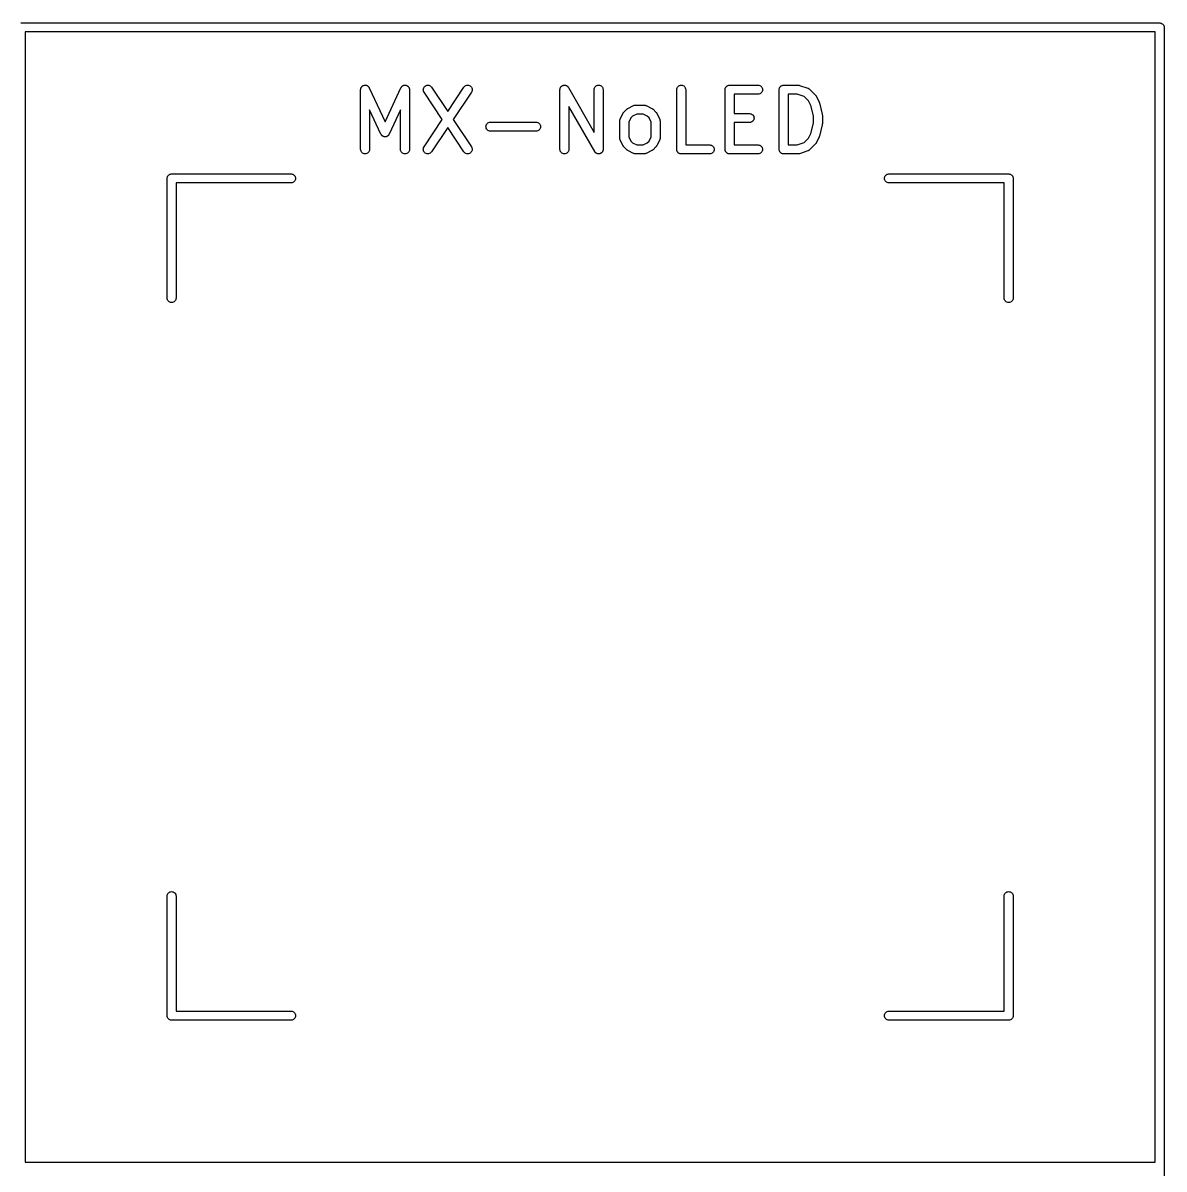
# Model space of a CAD drawing. Extents: x 92.8 to 169.1, y -159.6 to -64.2.
# Drawn here: x 150.06 to 169.14, y -83.38 to -64.22 of the extents above; entities that cross this region are included whole.
import ezdxf

# ---------------------------------------------------------------- set-up
doc = ezdxf.new("R2010")
doc.units = 0
doc.layers.add('BLACK', color=7, linetype='CONTINUOUS')

msp = doc.modelspace()

# ---------------------------------------------------------------- linework, layer by layer
at = {"layer": 'BLACK', "linetype": 'CONTINUOUS'}
for p, q in [((150.023, -64.2188), (169.065, -64.2188)), ((150.094, -64.3688), (150.094, -83.2688)), ((168.994, -64.3688), (150.094, -64.3688)), ((168.994, -83.2688), (168.994, -64.3688)), ((169.065, -64.2188), (169.069, -64.2184)), ((169.069, -64.2184), (169.073, -64.2188)), ((169.073, -64.2188), (169.084, -64.2199)), ((169.084, -64.2199), (169.098, -64.2242)), ((169.098, -64.2242), (169.111, -64.2311)), ((169.111, -64.2311), (169.122, -64.2405)), ((169.122, -64.2405), (169.132, -64.2519)), ((169.132, -64.2519), (169.139, -64.265)), ((169.139, -64.265), (169.143, -64.2791)), ((169.143, -64.2791), (169.144, -64.2938)), ((169.144, -64.2938), (169.144, -64.2975)), ((169.144, -64.2975), (169.144, -83.3401)), ((155.707, -65.3326), (155.708, -65.3271)), ((155.707, -65.3337), (155.707, -65.3326)), ((155.707, -66.3337), (155.707, -65.3337)), ((155.708, -65.3215), (155.709, -65.3198)), ((155.708, -65.3271), (155.708, -65.3215)), ((155.709, -65.3181), (155.71, -65.3127)), ((155.709, -65.3198), (155.709, -65.3181)), ((155.71, -65.3127), (155.712, -65.3073)), ((155.712, -65.3073), (155.713, -65.3058)), ((155.713, -65.3041), (155.716, -65.2992)), ((155.713, -65.3058), (155.713, -65.3041)), ((155.716, -65.2992), (155.718, -65.2942)), ((155.718, -65.2942), (155.719, -65.2928)), ((155.719, -65.2928), (155.72, -65.2913)), ((155.72, -65.2913), (155.724, -65.287)), ((155.724, -65.287), (155.727, -65.2825)), ((155.727, -65.2825), (155.729, -65.2814)), ((155.729, -65.2814), (155.73, -65.2801)), ((155.73, -65.2801), (155.734, -65.2766)), ((155.734, -65.2766), (155.738, -65.2729)), ((155.738, -65.2729), (155.74, -65.272)), ((155.74, -65.272), (155.741, -65.2709)), ((155.741, -65.2709), (155.746, -65.2683)), ((155.746, -65.2683), (155.751, -65.2655)), ((155.751, -65.2655), (155.752, -65.2649)), ((155.752, -65.2649), (155.754, -65.2641)), ((155.754, -65.2641), (155.759, -65.2626)), ((155.759, -65.2626), (155.765, -65.2607)), ((155.765, -65.2607), (155.766, -65.2605)), ((155.766, -65.2605), (155.768, -65.26)), ((155.768, -65.26), (155.774, -65.2595)), ((155.774, -65.2595), (155.779, -65.2587)), ((155.779, -65.2587), (155.781, -65.2588)), ((155.781, -65.2588), (155.783, -65.2587)), ((155.783, -65.2587), (155.788, -65.2593)), ((155.788, -65.2593), (155.794, -65.2596)), ((155.794, -65.2596), (155.795, -65.26)), ((155.795, -65.26), (155.797, -65.2602)), ((155.797, -65.2602), (155.803, -65.2619)), ((155.803, -65.2619), (155.808, -65.2633)), ((155.808, -65.2633), (155.81, -65.264)), ((155.81, -65.264), (155.811, -65.2645)), ((155.811, -65.2645), (155.816, -65.2672)), ((155.816, -65.2672), (155.821, -65.2697)), ((155.821, -65.2697), (155.823, -65.2707)), ((155.823, -65.2707), (155.824, -65.2715)), ((155.824, -65.2715), (155.828, -65.2751)), ((155.828, -65.2751), (155.833, -65.2785)), ((155.833, -65.2785), (155.834, -65.2797)), ((155.834, -65.2797), (155.835, -65.2808)), ((155.835, -65.2808), (155.839, -65.2852)), ((155.839, -65.2852), (155.843, -65.2894)), ((155.843, -65.2894), (155.843, -65.2908)), ((155.843, -65.2908), (155.845, -65.2922)), ((155.845, -65.2922), (155.847, -65.2971)), ((155.847, -65.2971), (155.85, -65.302)), ((155.85, -65.302), (156.115, -65.8706)), ((156.115, -65.8706), (156.381, -65.302)), ((156.381, -65.301), (156.384, -65.2962)), ((156.381, -65.302), (156.381, -65.301)), ((156.384, -65.2962), (156.387, -65.2913)), ((156.387, -65.2913), (156.388, -65.29)), ((156.388, -65.29), (156.389, -65.2885)), ((156.389, -65.2885), (156.393, -65.2844)), ((156.393, -65.2844), (156.396, -65.2801)), ((156.396, -65.2801), (156.398, -65.279)), ((156.398, -65.279), (156.399, -65.2778)), ((156.399, -65.2778), (156.403, -65.2744)), ((156.403, -65.2744), (156.408, -65.2709)), ((156.408, -65.2709), (156.409, -65.2701)), ((156.409, -65.2701), (156.411, -65.2691)), ((156.411, -65.2691), (156.416, -65.2667)), ((156.416, -65.2667), (156.421, -65.2641)), ((156.421, -65.2641), (156.422, -65.2637)), ((156.422, -65.2637), (156.424, -65.2629)), ((156.424, -65.2629), (156.429, -65.2616)), ((156.429, -65.2616), (156.435, -65.26)), ((156.435, -65.26), (156.436, -65.2599)), ((156.436, -65.2599), (156.438, -65.2594)), ((156.438, -65.2594), (156.444, -65.2592)), ((156.444, -65.2592), (156.449, -65.2587)), ((156.449, -65.2587), (156.451, -65.2589)), ((156.451, -65.2589), (156.453, -65.2588)), ((156.453, -65.2588), (156.458, -65.2596)), ((156.458, -65.2596), (156.464, -65.2602)), ((156.464, -65.2602), (156.465, -65.2607)), ((156.465, -65.2607), (156.467, -65.261)), ((156.467, -65.261), (156.472, -65.2629)), ((156.472, -65.2629), (156.478, -65.2645)), ((156.478, -65.2645), (156.479, -65.2654)), ((156.479, -65.2654), (156.481, -65.2659)), ((156.481, -65.2659), (156.486, -65.2688)), ((156.486, -65.2688), (156.491, -65.2715)), ((156.491, -65.2715), (156.492, -65.2726)), ((156.492, -65.2726), (156.493, -65.2735)), ((156.493, -65.2735), (156.498, -65.2773)), ((156.498, -65.2773), (156.502, -65.2808)), ((156.502, -65.2808), (156.503, -65.2822)), ((156.503, -65.2822), (156.504, -65.2833)), ((156.504, -65.2833), (156.508, -65.2878)), ((156.508, -65.2878), (156.511, -65.2922)), ((156.511, -65.2922), (156.512, -65.2937)), ((156.512, -65.2937), (156.513, -65.2951)), ((156.513, -65.2951), (156.515, -65.3002)), ((156.515, -65.3002), (156.518, -65.3051)), ((156.518, -65.3051), (156.519, -65.3067)), ((156.519, -65.3067), (156.519, -65.3083)), ((156.519, -65.3083), (156.521, -65.3137)), ((156.521, -65.3137), (156.522, -65.3191)), ((156.522, -65.3191), (156.523, -65.3208)), ((156.523, -65.3208), (156.523, -65.3225)), ((156.523, -65.3225), (156.523, -65.3281)), ((156.523, -65.3281), (156.524, -65.3337)), ((156.524, -65.3337), (156.524, -66.3337)), ((156.755, -65.3328), (156.756, -65.3182)), ((156.756, -65.3473), (156.755, -65.3328)), ((156.756, -65.3182), (156.761, -65.3042)), ((156.76, -65.3614), (156.756, -65.3473)), ((156.761, -65.3042), (156.768, -65.2914)), ((156.768, -65.2914), (156.777, -65.2802)), ((156.777, -65.2802), (156.789, -65.271)), ((156.789, -65.271), (156.802, -65.2642)), ((156.802, -65.2642), (156.816, -65.26)), ((156.816, -65.26), (156.83, -65.2587)), ((156.83, -65.2587), (156.845, -65.2602)), ((156.845, -65.2602), (156.859, -65.2645)), ((156.859, -65.2645), (156.872, -65.2714)), ((156.872, -65.2714), (156.883, -65.2807)), ((156.883, -65.2807), (156.892, -65.2921)), ((156.892, -65.2921), (157.163, -65.6985)), ((157.163, -65.6985), (157.434, -65.2921)), ((157.434, -65.2921), (157.435, -65.2912)), ((157.435, -65.2912), (157.444, -65.28)), ((157.444, -65.28), (157.455, -65.2709)), ((157.455, -65.2709), (157.468, -65.2641)), ((157.468, -65.2641), (157.482, -65.26)), ((157.482, -65.26), (157.497, -65.2587)), ((157.497, -65.2587), (157.512, -65.2602)), ((157.512, -65.2602), (157.526, -65.2646)), ((157.526, -65.2646), (157.538, -65.2716)), ((157.538, -65.2716), (157.55, -65.2809)), ((157.55, -65.2809), (157.559, -65.2923)), ((157.559, -65.2923), (157.566, -65.3052)), ((157.566, -65.3052), (157.57, -65.3192)), ((157.57, -65.3484), (157.566, -65.3624)), ((157.57, -65.3192), (157.571, -65.3338)), ((157.571, -65.3338), (157.57, -65.3484)), ((159.04, -65.3326), (159.041, -65.3301)), ((159.04, -65.3337), (159.04, -65.3326)), ((159.04, -66.3337), (159.04, -65.3337)), ((159.041, -65.3276), (159.042, -65.3229)), ((159.041, -65.3301), (159.041, -65.3276)), ((159.042, -65.3181), (159.043, -65.3157)), ((159.042, -65.3229), (159.042, -65.3181)), ((159.043, -65.3132), (159.045, -65.3087)), ((159.043, -65.3157), (159.043, -65.3132)), ((159.045, -65.3087), (159.046, -65.3041)), ((159.046, -65.3041), (159.048, -65.3019)), ((159.048, -65.3019), (159.049, -65.2996)), ((159.049, -65.2996), (159.051, -65.2955)), ((159.051, -65.2955), (159.054, -65.2913)), ((159.054, -65.2913), (159.055, -65.2894)), ((159.055, -65.2894), (159.057, -65.2872)), ((159.057, -65.2872), (159.06, -65.2838)), ((159.06, -65.2838), (159.063, -65.2801)), ((159.063, -65.2801), (159.065, -65.2785)), ((159.065, -65.2785), (159.067, -65.2767)), ((159.067, -65.2767), (159.071, -65.2739)), ((159.071, -65.2739), (159.074, -65.2709)), ((159.074, -65.2709), (159.077, -65.2698)), ((159.077, -65.2698), (159.079, -65.2683)), ((159.079, -65.2683), (159.083, -65.2664)), ((159.083, -65.2664), (159.087, -65.2641)), ((159.087, -65.2641), (159.09, -65.2634)), ((159.09, -65.2634), (159.092, -65.2624)), ((159.092, -65.2624), (159.097, -65.2614)), ((159.097, -65.2614), (159.101, -65.26)), ((159.101, -65.26), (159.104, -65.2598)), ((159.104, -65.2598), (159.106, -65.2592)), ((159.106, -65.2592), (159.111, -65.2591)), ((159.111, -65.2591), (159.116, -65.2587)), ((159.116, -65.2587), (159.118, -65.2589)), ((159.118, -65.2589), (159.121, -65.2589)), ((159.121, -65.2589), (159.126, -65.2597)), ((159.126, -65.2597), (159.131, -65.2602)), ((159.131, -65.2602), (159.133, -65.261)), ((159.133, -65.261), (159.135, -65.2614)), ((159.135, -65.2614), (159.14, -65.2631)), ((159.14, -65.2631), (159.144, -65.2645)), ((159.144, -65.2645), (159.147, -65.2657)), ((159.147, -65.2657), (159.149, -65.2667)), ((159.149, -65.2667), (159.153, -65.2692)), ((159.153, -65.2692), (159.157, -65.2715)), ((159.157, -65.2715), (159.159, -65.2731)), ((159.159, -65.2731), (159.161, -65.2745)), ((159.161, -65.2745), (159.165, -65.2778)), ((159.165, -65.2778), (159.169, -65.2808)), ((159.169, -65.2808), (159.17, -65.2828)), ((159.17, -65.2828), (159.172, -65.2845)), ((159.172, -65.2845), (159.175, -65.2885)), ((159.175, -65.2885), (159.178, -65.2922)), ((159.178, -65.2922), (159.179, -65.2944)), ((159.179, -65.2944), (159.181, -65.2965)), ((159.181, -65.2965), (159.612, -66.0513)), ((159.612, -65.3326), (159.613, -65.3181)), ((159.612, -65.3337), (159.612, -65.3326)), ((159.612, -66.0513), (159.612, -65.3337)), ((159.613, -65.3181), (159.618, -65.3041)), ((159.618, -65.3041), (159.625, -65.2913)), ((159.625, -65.2913), (159.634, -65.2801)), ((159.634, -65.2801), (159.646, -65.2709)), ((159.646, -65.2709), (159.659, -65.2641)), ((159.659, -65.2641), (159.673, -65.26)), ((159.673, -65.26), (159.687, -65.2587)), ((159.687, -65.2587), (159.702, -65.2602)), ((159.702, -65.2602), (159.716, -65.2645)), ((159.716, -65.2645), (159.729, -65.2715)), ((159.729, -65.2715), (159.74, -65.2808)), ((159.74, -65.2808), (159.749, -65.2922)), ((159.749, -65.2922), (159.756, -65.3051)), ((159.756, -65.3051), (159.76, -65.3191)), ((159.76, -65.3191), (159.762, -65.3337)), ((159.762, -65.3337), (159.762, -66.3337)), ((160.993, -65.3326), (160.994, -65.3181)), ((160.993, -65.3337), (160.993, -65.3326)), ((160.993, -66.3337), (160.993, -65.3337)), ((160.994, -65.3181), (160.999, -65.3041)), ((160.999, -65.3041), (161.006, -65.2913)), ((161.006, -65.2913), (161.015, -65.2801)), ((161.015, -65.2801), (161.027, -65.2709)), ((161.027, -65.2709), (161.04, -65.2641)), ((161.04, -65.2641), (161.054, -65.26)), ((161.054, -65.26), (161.068, -65.2587)), ((161.068, -65.2587), (161.083, -65.2602)), ((161.083, -65.2602), (161.097, -65.2645)), ((161.097, -65.2645), (161.11, -65.2715)), ((161.11, -65.2715), (161.121, -65.2808)), ((161.121, -65.2808), (161.13, -65.2922)), ((161.13, -65.2922), (161.137, -65.3051)), ((161.137, -65.3051), (161.141, -65.3191)), ((161.141, -65.3191), (161.143, -65.3337)), ((161.143, -65.3337), (161.143, -66.2587)), ((161.802, -65.3326), (161.803, -65.3256)), ((161.802, -65.3331), (161.802, -65.3326)), ((161.802, -65.3332), (161.802, -65.3331)), ((161.802, -65.3337), (161.802, -65.3332)), ((161.802, -65.3332), (161.802, -65.3332)), ((161.802, -66.3337), (161.802, -65.3337)), ((161.803, -65.3256), (161.804, -65.3186)), ((161.804, -65.3181), (161.806, -65.3114)), ((161.804, -65.3183), (161.804, -65.3181)), ((161.804, -65.3186), (161.804, -65.3183)), ((161.806, -65.3114), (161.808, -65.3046)), ((161.808, -65.3041), (161.812, -65.2979)), ((161.808, -65.3044), (161.808, -65.3041)), ((161.808, -65.3046), (161.808, -65.3044)), ((161.812, -65.2979), (161.815, -65.2917)), ((161.815, -65.2913), (161.82, -65.2859)), ((161.815, -65.2915), (161.815, -65.2913)), ((161.815, -65.2917), (161.815, -65.2915)), ((161.82, -65.2859), (161.824, -65.2805)), ((161.824, -65.2805), (161.825, -65.2803)), ((161.825, -65.2801), (161.83, -65.2757)), ((161.825, -65.2803), (161.825, -65.2801)), ((161.83, -65.2757), (161.836, -65.2712)), ((161.836, -65.2709), (161.843, -65.2677)), ((161.836, -65.2711), (161.836, -65.2709)), ((161.836, -65.2712), (161.836, -65.2711)), ((161.843, -65.2677), (161.849, -65.2643)), ((161.849, -65.2641), (161.856, -65.2621)), ((161.849, -65.2643), (161.849, -65.2641)), ((161.849, -65.2643), (161.849, -65.2643)), ((161.856, -65.2621), (161.863, -65.2601)), ((161.863, -65.26), (161.87, -65.2594)), ((161.863, -65.2601), (161.863, -65.26)), ((161.863, -65.2601), (161.863, -65.2601)), ((161.87, -65.2594), (161.877, -65.2587)), ((161.877, -65.2587), (162.354, -65.2587)), ((162.354, -65.2587), (162.355, -65.2587)), ((162.355, -65.2587), (162.369, -65.2603)), ((162.369, -65.2603), (162.383, -65.2647)), ((162.383, -65.2647), (162.396, -65.2718)), ((162.396, -65.2718), (162.407, -65.2812)), ((162.407, -65.2812), (162.416, -65.2926)), ((162.416, -65.2926), (162.423, -65.3056)), ((162.423, -65.3056), (162.427, -65.3196)), ((162.427, -65.3488), (162.423, -65.3627)), ((162.427, -65.3196), (162.429, -65.3342)), ((162.429, -65.3342), (162.427, -65.3488)), ((162.707, -65.3326), (162.708, -65.3256)), ((162.707, -65.3331), (162.707, -65.3326)), ((162.707, -65.3332), (162.707, -65.3331)), ((162.707, -65.3337), (162.707, -65.3332)), ((162.707, -65.3332), (162.707, -65.3332)), ((162.707, -66.3337), (162.707, -65.3337)), ((162.708, -65.3256), (162.709, -65.3186)), ((162.709, -65.3181), (162.711, -65.3114)), ((162.709, -65.3183), (162.709, -65.3181)), ((162.709, -65.3186), (162.709, -65.3183)), ((162.711, -65.3114), (162.713, -65.3046)), ((162.713, -65.3041), (162.717, -65.2979)), ((162.713, -65.3044), (162.713, -65.3041)), ((162.713, -65.3046), (162.713, -65.3044)), ((162.717, -65.2979), (162.72, -65.2917)), ((162.72, -65.2913), (162.725, -65.2859)), ((162.72, -65.2915), (162.72, -65.2913)), ((162.72, -65.2917), (162.72, -65.2915)), ((162.725, -65.2859), (162.729, -65.2805)), ((162.729, -65.2803), (162.73, -65.2801)), ((162.729, -65.2805), (162.729, -65.2803)), ((162.73, -65.2801), (162.735, -65.2757)), ((162.735, -65.2757), (162.741, -65.2712)), ((162.741, -65.2709), (162.747, -65.2677)), ((162.741, -65.2711), (162.741, -65.2709)), ((162.741, -65.2712), (162.741, -65.2711)), ((162.747, -65.2677), (162.754, -65.2643)), ((162.754, -65.2641), (162.761, -65.2621)), ((162.754, -65.2643), (162.754, -65.2641)), ((162.754, -65.2643), (162.754, -65.2643)), ((162.761, -65.2621), (162.768, -65.2601)), ((162.768, -65.26), (162.775, -65.2594)), ((162.768, -65.2601), (162.768, -65.26)), ((162.768, -65.2601), (162.768, -65.2601)), ((162.775, -65.2594), (162.782, -65.2587)), ((162.782, -65.2587), (163.02, -65.2587)), ((163.02, -65.2587), (163.021, -65.2587)), ((163.021, -65.2587), (163.025, -65.2592)), ((163.025, -65.2592), (163.03, -65.2593)), ((163.03, -65.2593), (163.033, -65.26)), ((163.033, -65.26), (163.036, -65.2603)), ((163.036, -65.2603), (163.04, -65.2616)), ((163.04, -65.2616), (163.044, -65.2625)), ((163.044, -65.2625), (163.187, -65.3101)), ((163.187, -65.3101), (163.188, -65.3105)), ((163.188, -65.3105), (163.19, -65.3114)), ((163.19, -65.3114), (163.192, -65.3121)), ((163.192, -65.3121), (163.196, -65.3145)), ((163.196, -65.3145), (163.201, -65.3166)), ((163.201, -65.3166), (163.203, -65.3179)), ((163.203, -65.3179), (163.205, -65.319)), ((163.205, -65.319), (163.209, -65.3222)), ((163.209, -65.3222), (163.213, -65.3252)), ((163.213, -65.3252), (163.214, -65.3269)), ((163.214, -65.3269), (163.216, -65.3283)), ((163.216, -65.3283), (163.311, -65.4235)), ((156.767, -65.3744), (156.76, -65.3614)), ((156.767, -65.3753), (156.767, -65.3744)), ((157.073, -65.8337), (156.767, -65.3753)), ((157.559, -65.3753), (157.253, -65.8337)), ((157.566, -65.3624), (157.559, -65.3753)), ((162.354, -65.4087), (161.952, -65.4087)), ((161.952, -65.4087), (161.952, -65.7349)), ((162.368, -65.4073), (162.354, -65.4087)), ((162.382, -65.403), (162.368, -65.4073)), ((162.395, -65.3961), (162.382, -65.403)), ((162.406, -65.3869), (162.395, -65.3961)), ((162.416, -65.3756), (162.406, -65.3869)), ((162.423, -65.3627), (162.416, -65.3756)), ((162.857, -65.4087), (162.857, -66.2587)), ((163.008, -65.4087), (162.857, -65.4087)), ((163.123, -65.4469), (163.008, -65.4087)), ((163.197, -65.521), (163.123, -65.4469)), ((163.235, -65.598), (163.197, -65.521)), ((163.311, -65.4235), (163.312, -65.4243)), ((163.312, -65.4243), (163.315, -65.4275)), ((163.315, -65.4275), (163.318, -65.4306)), ((163.318, -65.4306), (163.319, -65.4333)), ((163.319, -65.4333), (163.321, -65.4357)), ((163.321, -65.4357), (163.323, -65.4394)), ((163.323, -65.4394), (163.325, -65.443)), ((163.325, -65.443), (163.373, -65.5382)), ((163.373, -65.5382), (163.373, -65.5392)), ((163.373, -65.5392), (163.374, -65.5395)), ((163.374, -65.5395), (163.374, -65.5398)), ((163.374, -65.5398), (163.376, -65.5464)), ((156.047, -66.0797), (155.857, -65.6717)), ((155.857, -65.6717), (155.857, -66.3337)), ((156.374, -65.6717), (156.183, -66.0797)), ((156.374, -66.3337), (156.374, -65.6717)), ((159.622, -66.3709), (159.19, -65.6161)), ((159.19, -65.6161), (159.19, -66.3337)), ((160.048, -65.8239), (160.096, -65.7287)), ((160.096, -65.7278), (160.099, -65.7242)), ((160.096, -65.7287), (160.096, -65.7278)), ((160.099, -65.7242), (160.101, -65.7205)), ((160.101, -65.7205), (160.103, -65.7181)), ((160.103, -65.7181), (160.104, -65.7155)), ((160.104, -65.7155), (160.107, -65.7125)), ((160.107, -65.7125), (160.11, -65.7092)), ((160.11, -65.7092), (160.158, -65.6616)), ((160.158, -65.6609), (160.162, -65.6582)), ((160.158, -65.6616), (160.158, -65.6609)), ((160.162, -65.6582), (160.165, -65.6553)), ((160.165, -65.6553), (160.167, -65.6537)), ((160.167, -65.6537), (160.17, -65.6517)), ((160.17, -65.6517), (160.174, -65.6498)), ((160.174, -65.6498), (160.177, -65.6476)), ((160.177, -65.6476), (160.272, -65.5999)), ((160.272, -65.5999), (160.273, -65.5995)), ((160.273, -65.5995), (160.275, -65.5987)), ((160.275, -65.5987), (160.277, -65.5977)), ((160.277, -65.5977), (160.282, -65.5962)), ((160.282, -65.5962), (160.287, -65.5944)), ((160.287, -65.5944), (160.289, -65.5941)), ((160.289, -65.5941), (160.291, -65.5934)), ((160.291, -65.5934), (160.296, -65.5929)), ((160.296, -65.5929), (160.302, -65.5921)), ((160.302, -65.5921), (160.304, -65.5922)), ((160.304, -65.5922), (160.306, -65.592)), ((160.306, -65.592), (160.449, -65.592)), ((160.449, -65.592), (160.45, -65.592)), ((160.45, -65.592), (160.452, -65.5923)), ((160.452, -65.5923), (160.454, -65.5922)), ((160.454, -65.5922), (160.459, -65.5931)), ((160.459, -65.5931), (160.464, -65.5937)), ((160.464, -65.5937), (160.466, -65.5943)), ((160.466, -65.5943), (160.469, -65.5947)), ((160.469, -65.5947), (160.473, -65.5965)), ((160.473, -65.5965), (160.478, -65.5981)), ((160.478, -65.5981), (160.48, -65.5991)), ((160.48, -65.5991), (160.482, -65.5999)), ((160.482, -65.5999), (160.578, -65.6476)), ((160.578, -65.6476), (160.578, -65.648)), ((160.578, -65.648), (160.582, -65.6503)), ((160.582, -65.6503), (160.586, -65.6523)), ((160.586, -65.6523), (160.588, -65.6543)), ((160.588, -65.6543), (160.591, -65.656)), ((160.591, -65.656), (160.594, -65.6589)), ((160.594, -65.6589), (160.597, -65.6616)), ((160.597, -65.6616), (160.645, -65.7092)), ((160.645, -65.7092), (160.645, -65.71)), ((160.645, -65.71), (160.648, -65.7133)), ((160.648, -65.7133), (160.651, -65.7163)), ((160.651, -65.7163), (160.653, -65.719)), ((160.653, -65.719), (160.655, -65.7214)), ((160.655, -65.7214), (160.656, -65.7251)), ((160.656, -65.7251), (160.659, -65.7287)), ((160.659, -65.7287), (160.706, -65.8239)), ((161.952, -65.7349), (162.211, -65.7349)), ((162.211, -65.7349), (162.212, -65.7349)), ((162.212, -65.7349), (162.226, -65.7365)), ((163.279, -65.7715), (163.235, -65.598)), ((163.376, -65.5464), (163.378, -65.5529)), ((163.378, -65.5529), (163.379, -65.5533)), ((163.379, -65.5533), (163.379, -65.5536)), ((163.379, -65.5536), (163.426, -65.7441)), ((156.767, -66.2921), (157.073, -65.8337)), ((157.253, -65.8337), (157.559, -66.2921)), ((157.804, -65.9376), (157.808, -65.9237)), ((157.808, -65.9237), (157.815, -65.9108)), ((157.815, -65.9108), (157.824, -65.8995)), ((157.824, -65.8995), (157.836, -65.8903)), ((157.836, -65.8903), (157.849, -65.8834)), ((157.849, -65.8834), (157.863, -65.8792)), ((157.863, -65.8792), (157.877, -65.8777)), ((157.877, -65.8777), (158.639, -65.8777)), ((158.639, -65.8777), (158.64, -65.8777)), ((158.64, -65.8777), (158.655, -65.8794)), ((158.655, -65.8794), (158.669, -65.8838)), ((158.669, -65.8838), (158.682, -65.8908)), ((158.682, -65.8908), (158.693, -65.9003)), ((158.693, -65.9003), (158.702, -65.9117)), ((158.702, -65.9117), (158.709, -65.9246)), ((158.709, -65.9246), (158.713, -65.9387)), ((160.04, -65.8564), (160.041, -65.8542)), ((160.04, -65.8575), (160.04, -65.8564)), ((160.04, -66.1432), (160.04, -65.8575)), ((160.041, -65.847), (160.042, -65.8419)), ((160.041, -65.852), (160.041, -65.847)), ((160.041, -65.8542), (160.041, -65.852)), ((160.042, -65.8419), (160.043, -65.8398)), ((160.043, -65.8376), (160.045, -65.8328)), ((160.043, -65.8398), (160.043, -65.8376)), ((160.045, -65.8328), (160.046, -65.8279)), ((160.046, -65.8279), (160.048, -65.826)), ((160.048, -65.826), (160.048, -65.8239)), ((160.225, -65.8067), (160.19, -65.8752)), ((160.19, -65.8752), (160.19, -66.1255)), ((160.255, -65.7763), (160.225, -65.8067)), ((160.324, -65.742), (160.255, -65.7763)), ((160.431, -65.742), (160.324, -65.742)), ((160.5, -65.7763), (160.431, -65.742)), ((160.53, -65.8067), (160.5, -65.7763)), ((160.564, -65.8752), (160.53, -65.8067)), ((160.564, -66.1255), (160.564, -65.8752)), ((160.706, -65.8239), (160.707, -65.8249)), ((160.707, -65.8249), (160.708, -65.827)), ((160.708, -65.827), (160.709, -65.8289)), ((160.709, -65.8289), (160.71, -65.8338)), ((160.71, -65.8338), (160.712, -65.8386)), ((160.712, -65.8386), (160.712, -65.8408)), ((160.712, -65.8408), (160.713, -65.8429)), ((160.713, -65.8429), (160.713, -65.848)), ((160.713, -65.848), (160.714, -65.8531)), ((160.714, -65.8531), (160.714, -65.8553)), ((160.714, -65.8553), (160.714, -65.8575)), ((160.714, -65.8575), (160.714, -66.1432)), ((162.211, -65.8849), (161.952, -65.8849)), ((161.952, -65.8849), (161.952, -66.2587)), ((162.225, -65.8834), (162.211, -65.8849)), ((162.239, -65.8792), (162.225, -65.8834)), ((162.226, -65.7365), (162.24, -65.7409)), ((162.252, -65.8723), (162.239, -65.8792)), ((162.24, -65.7409), (162.253, -65.748)), ((162.264, -65.8631), (162.252, -65.8723)), ((162.253, -65.748), (162.264, -65.7574)), ((162.264, -65.7574), (162.273, -65.7688)), ((162.273, -65.8518), (162.264, -65.8631)), ((162.273, -65.7688), (162.28, -65.7818)), ((162.28, -65.8389), (162.273, -65.8518)), ((162.28, -65.7818), (162.284, -65.7958)), ((162.284, -65.825), (162.28, -65.8389)), ((162.284, -65.7958), (162.286, -65.8104)), ((162.286, -65.8104), (162.284, -65.825)), ((163.235, -66.0694), (163.279, -65.8959)), ((163.279, -65.8959), (163.279, -65.7715)), ((163.426, -65.9233), (163.379, -66.1138)), ((163.426, -65.7441), (163.427, -65.7451)), ((163.427, -65.9207), (163.426, -65.922)), ((163.426, -65.922), (163.426, -65.9233)), ((163.427, -65.7451), (163.427, -65.7464)), ((163.427, -65.7464), (163.427, -65.7477)), ((163.427, -65.7477), (163.428, -65.7537)), ((163.428, -65.9148), (163.427, -65.9207)), ((163.428, -65.7537), (163.428, -65.7596)), ((163.428, -65.7596), (163.428, -65.7609)), ((163.428, -65.7609), (163.429, -65.7623)), ((163.429, -65.9062), (163.428, -65.9075)), ((163.428, -65.9075), (163.428, -65.9088)), ((163.428, -65.9088), (163.428, -65.9148)), ((163.429, -65.7623), (163.429, -65.9051)), ((163.429, -65.9051), (163.429, -65.9062)), ((156.049, -66.083), (156.047, -66.0797)), ((156.051, -66.0866), (156.049, -66.083)), ((156.053, -66.0893), (156.051, -66.0866)), ((156.055, -66.0923), (156.053, -66.0893)), ((156.058, -66.0952), (156.055, -66.0923)), ((156.06, -66.0983), (156.058, -66.0952)), ((156.062, -66.1006), (156.06, -66.0983)), ((156.065, -66.1032), (156.062, -66.1006)), ((156.068, -66.1055), (156.065, -66.1032)), ((156.071, -66.1082), (156.068, -66.1055)), ((156.074, -66.1099), (156.071, -66.1082)), ((156.076, -66.112), (156.074, -66.1099)), ((156.08, -66.1137), (156.076, -66.112)), ((156.083, -66.1157), (156.08, -66.1137)), ((156.086, -66.1169), (156.083, -66.1157)), ((156.09, -66.1184), (156.086, -66.1169)), ((156.093, -66.1193), (156.09, -66.1184)), ((156.14, -66.1187), (156.137, -66.1196)), ((156.143, -66.1173), (156.14, -66.1187)), ((156.147, -66.1161), (156.143, -66.1173)), ((156.15, -66.1142), (156.147, -66.1161)), ((156.154, -66.1125), (156.15, -66.1142)), ((156.156, -66.1105), (156.154, -66.1125)), ((156.159, -66.1088), (156.156, -66.1105)), ((156.162, -66.1062), (156.159, -66.1088)), ((156.165, -66.1039), (156.162, -66.1062)), ((156.168, -66.1014), (156.165, -66.1039)), ((156.17, -66.0991), (156.168, -66.1014)), ((156.173, -66.096), (156.17, -66.0991)), ((156.175, -66.0931), (156.173, -66.096)), ((156.177, -66.0902), (156.175, -66.0931)), ((156.179, -66.0875), (156.177, -66.0902)), ((156.181, -66.084), (156.179, -66.0875)), ((156.183, -66.0806), (156.181, -66.084)), ((156.183, -66.0797), (156.183, -66.0806)), ((157.163, -65.9689), (156.892, -66.3753)), ((157.434, -66.3753), (157.163, -65.9689)), ((157.802, -65.9522), (157.804, -65.9376)), ((157.804, -65.9668), (157.802, -65.9522)), ((157.808, -65.9808), (157.804, -65.9668)), ((157.815, -65.9938), (157.808, -65.9808)), ((157.824, -66.0052), (157.815, -65.9938)), ((157.835, -66.0146), (157.824, -66.0052)), ((157.848, -66.0217), (157.835, -66.0146)), ((157.862, -66.0261), (157.848, -66.0217)), ((157.876, -66.0277), (157.862, -66.0261)), ((157.877, -66.0277), (157.876, -66.0277)), ((158.639, -66.0277), (157.877, -66.0277)), ((158.654, -66.0263), (158.639, -66.0277)), ((158.668, -66.0221), (158.654, -66.0263)), ((158.681, -66.0152), (158.668, -66.0221)), ((158.692, -66.0059), (158.681, -66.0152)), ((158.701, -65.9947), (158.692, -66.0059)), ((158.708, -65.9818), (158.701, -65.9947)), ((158.713, -65.9678), (158.708, -65.9818)), ((158.713, -65.9387), (158.714, -65.9533)), ((158.714, -65.9533), (158.713, -65.9678)), ((163.197, -66.1464), (163.235, -66.0694)), ((163.378, -66.1155), (163.376, -66.122)), ((163.379, -66.1138), (163.378, -66.1148)), ((163.378, -66.1148), (163.378, -66.1151)), ((163.378, -66.1151), (163.378, -66.1155)), ((156.097, -66.1207), (156.093, -66.1193)), ((156.1, -66.1212), (156.097, -66.1207)), ((156.104, -66.122), (156.1, -66.1212)), ((156.108, -66.1223), (156.104, -66.122)), ((156.111, -66.1229), (156.108, -66.1223)), ((156.115, -66.1227), (156.111, -66.1229)), ((156.118, -66.1229), (156.115, -66.1227)), ((156.122, -66.1224), (156.118, -66.1229)), ((156.126, -66.1222), (156.122, -66.1224)), ((156.129, -66.1214), (156.126, -66.1222)), ((156.133, -66.1209), (156.129, -66.1214)), ((156.137, -66.1196), (156.133, -66.1209)), ((156.756, -66.319), (156.76, -66.305)), ((156.76, -66.305), (156.767, -66.2921)), ((157.559, -66.2921), (157.559, -66.293)), ((157.559, -66.293), (157.566, -66.306)), ((157.566, -66.306), (157.57, -66.32)), ((160.041, -66.1454), (160.04, -66.1432)), ((160.041, -66.1476), (160.041, -66.1454)), ((160.041, -66.1527), (160.041, -66.1476)), ((160.042, -66.1578), (160.041, -66.1527)), ((160.042, -66.1599), (160.042, -66.1578)), ((160.043, -66.1621), (160.042, -66.1599)), ((160.045, -66.1669), (160.043, -66.1621)), ((160.046, -66.1718), (160.045, -66.1669)), ((160.047, -66.1737), (160.046, -66.1718)), ((160.048, -66.1758), (160.047, -66.1737)), ((160.048, -66.1767), (160.048, -66.1758)), ((160.096, -66.272), (160.048, -66.1767)), ((160.098, -66.2756), (160.096, -66.272)), ((160.1, -66.2793), (160.098, -66.2756)), ((160.102, -66.2817), (160.1, -66.2793)), ((160.104, -66.2844), (160.102, -66.2817)), ((160.107, -66.2874), (160.104, -66.2844)), ((160.109, -66.2907), (160.107, -66.2874)), ((160.11, -66.2915), (160.109, -66.2907)), ((160.158, -66.3391), (160.11, -66.2915)), ((160.19, -66.1255), (160.225, -66.194)), ((160.225, -66.194), (160.255, -66.2244)), ((160.255, -66.2244), (160.324, -66.2587)), ((160.324, -66.2587), (160.431, -66.2587)), ((160.431, -66.2587), (160.5, -66.2244)), ((160.5, -66.2244), (160.53, -66.194)), ((160.53, -66.194), (160.564, -66.1255)), ((160.645, -66.2915), (160.597, -66.3391)), ((160.647, -66.2882), (160.645, -66.2915)), ((160.65, -66.2852), (160.647, -66.2882)), ((160.652, -66.2826), (160.65, -66.2852)), ((160.654, -66.2802), (160.652, -66.2826)), ((160.656, -66.2765), (160.654, -66.2802)), ((160.658, -66.2729), (160.656, -66.2765)), ((160.659, -66.272), (160.658, -66.2729)), ((160.706, -66.1767), (160.659, -66.272)), ((160.707, -66.1747), (160.706, -66.1767)), ((160.708, -66.1727), (160.707, -66.1747)), ((160.71, -66.1679), (160.708, -66.1727)), ((160.712, -66.1631), (160.71, -66.1679)), ((160.713, -66.1588), (160.712, -66.1609)), ((160.712, -66.1609), (160.712, -66.1631)), ((160.714, -66.1487), (160.713, -66.1537)), ((160.713, -66.1537), (160.713, -66.1588)), ((160.714, -66.1432), (160.714, -66.1443)), ((160.714, -66.1443), (160.714, -66.1464)), ((160.714, -66.1464), (160.714, -66.1487)), ((161.143, -66.2587), (161.544, -66.2587)), ((161.544, -66.2587), (161.545, -66.2587)), ((161.545, -66.2587), (161.56, -66.2603)), ((161.56, -66.2603), (161.574, -66.2647)), ((161.574, -66.2647), (161.586, -66.2718)), ((161.586, -66.2718), (161.598, -66.2812)), ((161.598, -66.2812), (161.607, -66.2926)), ((161.607, -66.2926), (161.614, -66.3056)), ((161.614, -66.3056), (161.618, -66.3196)), ((161.952, -66.2587), (162.354, -66.2587)), ((162.354, -66.2587), (162.355, -66.2587)), ((162.355, -66.2587), (162.369, -66.2603)), ((162.369, -66.2603), (162.383, -66.2647)), ((162.383, -66.2647), (162.396, -66.2718)), ((162.396, -66.2718), (162.407, -66.2812)), ((162.407, -66.2812), (162.416, -66.2926)), ((162.416, -66.2926), (162.423, -66.3056)), ((162.423, -66.3056), (162.427, -66.3196)), ((162.857, -66.2587), (163.008, -66.2587)), ((163.008, -66.2587), (163.123, -66.2205)), ((163.123, -66.2205), (163.197, -66.1464)), ((163.311, -66.2439), (163.216, -66.3391)), ((163.314, -66.2406), (163.311, -66.2439)), ((163.317, -66.2376), (163.314, -66.2406)), ((163.319, -66.235), (163.317, -66.2376)), ((163.321, -66.2325), (163.319, -66.235)), ((163.323, -66.2288), (163.321, -66.2325)), ((163.325, -66.2253), (163.323, -66.2288)), ((163.373, -66.1291), (163.325, -66.2244)), ((163.325, -66.2244), (163.325, -66.2253)), ((163.376, -66.122), (163.373, -66.1285)), ((163.373, -66.1285), (163.373, -66.1288)), ((163.373, -66.1288), (163.373, -66.1291)), ((155.709, -66.3482), (155.707, -66.3337)), ((155.713, -66.3623), (155.709, -66.3482)), ((155.72, -66.3752), (155.713, -66.3623)), ((155.729, -66.3865), (155.72, -66.3752)), ((155.74, -66.3959), (155.729, -66.3865)), ((155.753, -66.4028), (155.74, -66.3959)), ((155.767, -66.4071), (155.753, -66.4028)), ((155.782, -66.4087), (155.767, -66.4071)), ((155.796, -66.4074), (155.782, -66.4087)), ((155.81, -66.4032), (155.796, -66.4074)), ((155.823, -66.3964), (155.81, -66.4032)), ((155.835, -66.3873), (155.823, -66.3964)), ((155.844, -66.3761), (155.835, -66.3873)), ((155.851, -66.3632), (155.844, -66.3761)), ((155.855, -66.3493), (155.851, -66.3632)), ((155.857, -66.3347), (155.855, -66.3493)), ((155.857, -66.3337), (155.857, -66.3347)), ((156.375, -66.3482), (156.374, -66.3337)), ((156.379, -66.3623), (156.375, -66.3482)), ((156.386, -66.3752), (156.379, -66.3623)), ((156.396, -66.3865), (156.386, -66.3752)), ((156.407, -66.3959), (156.396, -66.3865)), ((156.42, -66.4028), (156.407, -66.3959)), ((156.434, -66.4071), (156.42, -66.4028)), ((156.448, -66.4087), (156.434, -66.4071)), ((156.463, -66.4074), (156.448, -66.4087)), ((156.477, -66.4032), (156.463, -66.4074)), ((156.49, -66.3964), (156.477, -66.4032)), ((156.501, -66.3873), (156.49, -66.3964)), ((156.511, -66.3761), (156.501, -66.3873)), ((156.518, -66.3632), (156.511, -66.3761)), ((156.522, -66.3493), (156.518, -66.3632)), ((156.524, -66.3347), (156.522, -66.3493)), ((156.524, -66.3337), (156.524, -66.3347)), ((156.755, -66.3336), (156.756, -66.319)), ((156.756, -66.3481), (156.755, -66.3336)), ((156.76, -66.3622), (156.756, -66.3481)), ((156.767, -66.3751), (156.76, -66.3622)), ((156.776, -66.3864), (156.767, -66.3751)), ((156.788, -66.3958), (156.776, -66.3864)), ((156.801, -66.4028), (156.788, -66.3958)), ((156.815, -66.4071), (156.801, -66.4028)), ((156.829, -66.4087), (156.815, -66.4071)), ((156.844, -66.4074), (156.829, -66.4087)), ((156.858, -66.4033), (156.844, -66.4074)), ((156.871, -66.3965), (156.858, -66.4033)), ((156.882, -66.3873), (156.871, -66.3965)), ((156.892, -66.3761), (156.882, -66.3873)), ((156.892, -66.3753), (156.892, -66.3761)), ((157.443, -66.3866), (157.434, -66.3753)), ((157.455, -66.3959), (157.443, -66.3866)), ((157.467, -66.4029), (157.455, -66.3959)), ((157.481, -66.4072), (157.467, -66.4029)), ((157.496, -66.4087), (157.481, -66.4072)), ((157.511, -66.4073), (157.496, -66.4087)), ((157.525, -66.4032), (157.511, -66.4073)), ((157.538, -66.3964), (157.525, -66.4032)), ((157.549, -66.3872), (157.538, -66.3964)), ((157.558, -66.376), (157.549, -66.3872)), ((157.565, -66.3631), (157.558, -66.376)), ((157.57, -66.3492), (157.565, -66.3631)), ((157.57, -66.32), (157.571, -66.3346)), ((157.571, -66.3346), (157.57, -66.3492)), ((159.042, -66.3482), (159.04, -66.3337)), ((159.046, -66.3623), (159.042, -66.3482)), ((159.053, -66.3752), (159.046, -66.3623)), ((159.062, -66.3865), (159.053, -66.3752)), ((159.073, -66.3959), (159.062, -66.3865)), ((159.086, -66.4028), (159.073, -66.3959)), ((159.1, -66.4071), (159.086, -66.4028)), ((159.115, -66.4087), (159.1, -66.4071)), ((159.129, -66.4074), (159.115, -66.4087)), ((159.144, -66.4032), (159.129, -66.4074)), ((159.156, -66.3964), (159.144, -66.4032)), ((159.168, -66.3873), (159.156, -66.3964)), ((159.177, -66.3761), (159.168, -66.3873)), ((159.184, -66.3632), (159.177, -66.3761)), ((159.189, -66.3493), (159.184, -66.3632)), ((159.19, -66.3347), (159.189, -66.3493)), ((159.19, -66.3337), (159.19, -66.3347)), ((159.623, -66.373), (159.622, -66.3709)), ((159.624, -66.3752), (159.623, -66.373)), ((159.627, -66.3789), (159.624, -66.3752)), ((159.63, -66.3828), (159.627, -66.3789)), ((159.632, -66.3846), (159.63, -66.3828)), ((159.634, -66.3865), (159.632, -66.3846)), ((159.637, -66.3896), (159.634, -66.3865)), ((159.641, -66.3929), (159.637, -66.3896)), ((159.643, -66.3942), (159.641, -66.3929)), ((159.645, -66.3959), (159.643, -66.3942)), ((159.649, -66.3981), (159.645, -66.3959)), ((159.653, -66.4007), (159.649, -66.3981)), ((159.656, -66.4016), (159.653, -66.4007)), ((159.658, -66.4028), (159.656, -66.4016)), ((159.662, -66.4042), (159.658, -66.4028)), ((159.667, -66.406), (159.662, -66.4042)), ((159.669, -66.4064), (159.667, -66.406)), ((159.672, -66.4071), (159.669, -66.4064)), ((159.677, -66.4077), (159.672, -66.4071)), ((159.681, -66.4085), (159.677, -66.4077)), ((159.684, -66.4084), (159.681, -66.4085)), ((159.686, -66.4087), (159.684, -66.4084)), ((159.691, -66.4082), (159.686, -66.4087)), ((159.696, -66.4081), (159.691, -66.4082)), ((159.698, -66.4076), (159.696, -66.4081)), ((159.701, -66.4074), (159.698, -66.4076)), ((159.706, -66.406), (159.701, -66.4074)), ((159.71, -66.4049), (159.706, -66.406)), ((159.713, -66.4039), (159.71, -66.4049)), ((159.715, -66.4032), (159.713, -66.4039)), ((159.719, -66.401), (159.715, -66.4032)), ((159.724, -66.3991), (159.719, -66.401)), ((159.726, -66.3976), (159.724, -66.3991)), ((159.728, -66.3964), (159.726, -66.3976)), ((159.732, -66.3934), (159.728, -66.3964)), ((159.736, -66.3907), (159.732, -66.3934)), ((159.737, -66.3888), (159.736, -66.3907)), ((159.739, -66.3873), (159.737, -66.3888)), ((159.742, -66.3836), (159.739, -66.3873)), ((159.746, -66.3801), (159.742, -66.3836)), ((159.747, -66.378), (159.746, -66.3801)), ((159.749, -66.3761), (159.747, -66.378)), ((159.751, -66.3718), (159.749, -66.3761)), ((159.754, -66.3678), (159.751, -66.3718)), ((159.755, -66.3654), (159.754, -66.3678)), ((159.756, -66.3632), (159.755, -66.3654)), ((159.757, -66.3586), (159.756, -66.3632)), ((159.759, -66.3542), (159.757, -66.3586)), ((159.76, -66.3493), (159.759, -66.3517)), ((159.759, -66.3517), (159.759, -66.3542)), ((159.761, -66.3445), (159.76, -66.3493)), ((159.762, -66.3398), (159.761, -66.3445)), ((159.762, -66.3337), (159.762, -66.3347)), ((159.762, -66.3347), (159.762, -66.3372)), ((159.762, -66.3372), (159.762, -66.3398)), ((160.161, -66.3418), (160.158, -66.3391)), ((160.164, -66.3447), (160.161, -66.3418)), ((160.167, -66.3464), (160.164, -66.3447)), ((160.169, -66.3484), (160.167, -66.3464)), ((160.173, -66.3504), (160.169, -66.3484)), ((160.176, -66.3527), (160.173, -66.3504)), ((160.177, -66.3531), (160.176, -66.3527)), ((160.272, -66.4008), (160.177, -66.3531)), ((160.274, -66.4016), (160.272, -66.4008)), ((160.276, -66.4026), (160.274, -66.4016)), ((160.281, -66.4042), (160.276, -66.4026)), ((160.286, -66.406), (160.281, -66.4042)), ((160.288, -66.4064), (160.286, -66.406)), ((160.29, -66.407), (160.288, -66.4064)), ((160.295, -66.4076), (160.29, -66.407)), ((160.3, -66.4085), (160.295, -66.4076)), ((160.303, -66.4084), (160.3, -66.4085)), ((160.305, -66.4087), (160.303, -66.4084)), ((160.306, -66.4087), (160.305, -66.4087)), ((160.449, -66.4087), (160.306, -66.4087)), ((160.451, -66.4085), (160.449, -66.4087)), ((160.453, -66.4086), (160.451, -66.4085)), ((160.458, -66.4078), (160.453, -66.4086)), ((160.463, -66.4073), (160.458, -66.4078)), ((160.465, -66.4066), (160.463, -66.4073)), ((160.468, -66.4063), (160.465, -66.4066)), ((160.472, -66.4045), (160.468, -66.4063)), ((160.477, -66.403), (160.472, -66.4045)), ((160.479, -66.402), (160.477, -66.403)), ((160.481, -66.4012), (160.479, -66.402)), ((160.482, -66.4008), (160.481, -66.4012)), ((160.578, -66.3531), (160.482, -66.4008)), ((160.581, -66.3509), (160.578, -66.3531)), ((160.585, -66.349), (160.581, -66.3509)), ((160.587, -66.347), (160.585, -66.349)), ((160.59, -66.3454), (160.587, -66.347)), ((160.593, -66.3425), (160.59, -66.3454)), ((160.596, -66.3398), (160.593, -66.3425)), ((160.597, -66.3391), (160.596, -66.3398)), ((160.993, -66.3407), (160.993, -66.3337)), ((160.994, -66.3477), (160.993, -66.3407)), ((160.994, -66.348), (160.994, -66.3477)), ((160.994, -66.3482), (160.994, -66.348)), ((160.996, -66.355), (160.994, -66.3482)), ((160.998, -66.3618), (160.996, -66.355)), ((160.998, -66.362), (160.998, -66.3618)), ((160.998, -66.3623), (160.998, -66.362)), ((161.002, -66.3685), (160.998, -66.3623)), ((161.005, -66.3747), (161.002, -66.3685)), ((161.005, -66.375), (161.005, -66.3747)), ((161.005, -66.3752), (161.005, -66.375)), ((161.01, -66.3807), (161.005, -66.3752)), ((161.014, -66.3862), (161.01, -66.3807)), ((161.014, -66.3863), (161.014, -66.3862)), ((161.015, -66.3865), (161.014, -66.3863)), ((161.02, -66.391), (161.015, -66.3865)), ((161.025, -66.3956), (161.02, -66.391)), ((161.026, -66.3957), (161.025, -66.3956)), ((161.026, -66.3959), (161.026, -66.3957)), ((161.032, -66.3992), (161.026, -66.3959)), ((161.038, -66.4026), (161.032, -66.3992)), ((161.039, -66.4027), (161.038, -66.4026)), ((161.039, -66.4028), (161.039, -66.4027)), ((161.046, -66.4049), (161.039, -66.4028)), ((161.052, -66.407), (161.046, -66.4049)), ((161.052, -66.4071), (161.052, -66.407)), ((161.053, -66.4071), (161.052, -66.4071)), ((161.06, -66.4079), (161.053, -66.4071)), ((161.067, -66.4087), (161.06, -66.4079)), ((161.068, -66.4087), (161.067, -66.4087)), ((161.067, -66.4087), (161.067, -66.4087)), ((161.067, -66.4087), (161.067, -66.4087)), ((161.067, -66.4087), (161.067, -66.4087)), ((161.544, -66.4087), (161.068, -66.4087)), ((161.559, -66.4073), (161.544, -66.4087)), ((161.573, -66.403), (161.559, -66.4073)), ((161.586, -66.3961), (161.573, -66.403)), ((161.597, -66.3869), (161.586, -66.3961)), ((161.606, -66.3756), (161.597, -66.3869)), ((161.613, -66.3627), (161.606, -66.3756)), ((161.617, -66.3488), (161.613, -66.3627)), ((161.619, -66.3342), (161.617, -66.3488)), ((161.618, -66.3196), (161.619, -66.3342)), ((161.803, -66.3407), (161.802, -66.3337)), ((161.804, -66.3477), (161.803, -66.3407)), ((161.804, -66.348), (161.804, -66.3477)), ((161.804, -66.3482), (161.804, -66.348)), ((161.806, -66.355), (161.804, -66.3482)), ((161.808, -66.3618), (161.806, -66.355)), ((161.808, -66.362), (161.808, -66.3618)), ((161.808, -66.3623), (161.808, -66.362)), ((161.811, -66.3685), (161.808, -66.3623)), ((161.815, -66.3747), (161.811, -66.3685)), ((161.815, -66.375), (161.815, -66.3747)), ((161.815, -66.3752), (161.815, -66.375)), ((161.819, -66.3807), (161.815, -66.3752)), ((161.824, -66.3862), (161.819, -66.3807)), ((161.824, -66.3863), (161.824, -66.3862)), ((161.824, -66.3865), (161.824, -66.3863)), ((161.83, -66.391), (161.824, -66.3865)), ((161.835, -66.3956), (161.83, -66.391)), ((161.835, -66.3957), (161.835, -66.3956)), ((161.835, -66.3959), (161.835, -66.3957)), ((161.842, -66.3992), (161.835, -66.3959)), ((161.848, -66.4026), (161.842, -66.3992)), ((161.848, -66.4027), (161.848, -66.4026)), ((161.848, -66.4028), (161.848, -66.4027)), ((161.855, -66.4049), (161.848, -66.4028)), ((161.862, -66.407), (161.855, -66.4049)), ((161.862, -66.4071), (161.862, -66.407)), ((161.869, -66.4079), (161.862, -66.4071)), ((161.862, -66.4071), (161.862, -66.4071)), ((161.876, -66.4087), (161.869, -66.4079)), ((161.877, -66.4087), (161.876, -66.4087)), ((162.354, -66.4087), (161.877, -66.4087)), ((161.877, -66.4087), (161.877, -66.4087)), ((161.877, -66.4087), (161.877, -66.4087)), ((161.877, -66.4087), (161.877, -66.4087)), ((162.368, -66.4073), (162.354, -66.4087)), ((162.382, -66.403), (162.368, -66.4073)), ((162.395, -66.3961), (162.382, -66.403)), ((162.406, -66.3869), (162.395, -66.3961)), ((162.416, -66.3756), (162.406, -66.3869)), ((162.423, -66.3627), (162.416, -66.3756)), ((162.427, -66.3488), (162.423, -66.3627)), ((162.427, -66.3196), (162.429, -66.3342)), ((162.429, -66.3342), (162.427, -66.3488)), ((162.708, -66.3407), (162.707, -66.3337)), ((162.708, -66.3477), (162.708, -66.3407)), ((162.708, -66.348), (162.708, -66.3477)), ((162.709, -66.3482), (162.708, -66.348)), ((162.711, -66.355), (162.709, -66.3482)), ((162.713, -66.3618), (162.711, -66.355)), ((162.713, -66.362), (162.713, -66.3618)), ((162.713, -66.3623), (162.713, -66.362)), ((162.716, -66.3685), (162.713, -66.3623)), ((162.719, -66.3747), (162.716, -66.3685)), ((162.72, -66.375), (162.719, -66.3747)), ((162.72, -66.3752), (162.72, -66.375)), ((162.724, -66.3807), (162.72, -66.3752)), ((162.729, -66.3862), (162.724, -66.3807)), ((162.729, -66.3863), (162.729, -66.3862)), ((162.729, -66.3865), (162.729, -66.3863)), ((162.734, -66.391), (162.729, -66.3865)), ((162.74, -66.3956), (162.734, -66.391)), ((162.74, -66.3957), (162.74, -66.3956)), ((162.74, -66.3959), (162.74, -66.3957)), ((162.746, -66.3992), (162.74, -66.3959)), ((162.753, -66.4026), (162.746, -66.3992)), ((162.753, -66.4027), (162.753, -66.4026)), ((162.753, -66.4028), (162.753, -66.4027)), ((162.76, -66.4049), (162.753, -66.4028)), ((162.767, -66.407), (162.76, -66.4049)), ((162.767, -66.4071), (162.767, -66.407)), ((162.774, -66.4079), (162.767, -66.4071)), ((162.767, -66.4071), (162.767, -66.4071)), ((162.781, -66.4087), (162.774, -66.4079)), ((162.782, -66.4087), (162.781, -66.4087)), ((163.02, -66.4087), (162.782, -66.4087)), ((162.782, -66.4087), (162.782, -66.4087)), ((162.782, -66.4087), (162.782, -66.4087)), ((162.782, -66.4087), (162.782, -66.4087)), ((163.024, -66.4083), (163.02, -66.4087)), ((163.029, -66.4082), (163.024, -66.4083)), ((163.032, -66.4076), (163.029, -66.4082)), ((163.035, -66.4073), (163.032, -66.4076)), ((163.039, -66.406), (163.035, -66.4073)), ((163.043, -66.4052), (163.039, -66.406)), ((163.044, -66.4048), (163.043, -66.4052)), ((163.187, -66.3572), (163.044, -66.4048)), ((163.189, -66.3563), (163.187, -66.3572)), ((163.191, -66.3557), (163.189, -66.3563)), ((163.195, -66.3533), (163.191, -66.3557)), ((163.2, -66.3513), (163.195, -66.3533)), ((163.202, -66.35), (163.2, -66.3513)), ((163.204, -66.349), (163.202, -66.35)), ((163.208, -66.3458), (163.204, -66.349)), ((163.212, -66.3428), (163.208, -66.3458)), ((163.214, -66.3412), (163.212, -66.3428)), ((163.215, -66.3398), (163.214, -66.3412)), ((163.216, -66.3391), (163.215, -66.3398)), ((152.469, -66.8188), (152.47, -66.8041)), ((152.469, -66.8225), (152.469, -66.8188)), ((152.469, -68.8225), (152.469, -66.8225)), ((152.47, -66.8041), (152.474, -66.79)), ((152.474, -66.79), (152.481, -66.7769)), ((152.481, -66.7769), (152.491, -66.7655)), ((152.491, -66.7655), (152.502, -66.7561)), ((152.502, -66.7561), (152.515, -66.7492)), ((152.515, -66.7492), (152.529, -66.7449)), ((152.529, -66.7449), (152.54, -66.7438)), ((152.54, -66.7438), (152.544, -66.7434)), ((152.544, -66.7434), (152.548, -66.7438)), ((152.548, -66.7438), (154.548, -66.7438)), ((154.548, -66.7438), (154.559, -66.7449)), ((154.559, -66.7449), (154.573, -66.7492)), ((154.573, -66.7492), (154.586, -66.7561)), ((154.586, -66.8815), (154.573, -66.8884)), ((154.586, -66.7561), (154.597, -66.7655)), ((154.597, -66.8721), (154.586, -66.8815)), ((154.597, -66.7655), (154.607, -66.7769)), ((154.607, -66.8607), (154.597, -66.8721)), ((154.607, -66.7769), (154.614, -66.79)), ((154.614, -66.8476), (154.607, -66.8607)), ((154.614, -66.79), (154.618, -66.8041)), ((154.618, -66.8335), (154.614, -66.8476)), ((154.618, -66.8041), (154.619, -66.8188)), ((154.619, -66.8188), (154.618, -66.8335)), ((164.469, -66.8188), (164.47, -66.8041)), ((164.47, -66.8335), (164.469, -66.8188)), ((164.47, -66.8041), (164.474, -66.79)), ((164.474, -66.8476), (164.47, -66.8335)), ((164.474, -66.79), (164.481, -66.7769)), ((164.481, -66.8607), (164.474, -66.8476)), ((164.481, -66.7769), (164.491, -66.7655)), ((164.491, -66.8721), (164.481, -66.8607)), ((164.491, -66.7655), (164.502, -66.7561)), ((164.502, -66.8815), (164.491, -66.8721)), ((164.502, -66.7561), (164.515, -66.7492)), ((164.515, -66.8884), (164.502, -66.8815)), ((164.515, -66.7492), (164.529, -66.7449)), ((164.529, -66.7449), (164.54, -66.7438)), ((164.54, -66.7438), (166.54, -66.7438)), ((166.54, -66.7438), (166.544, -66.7434)), ((166.544, -66.7434), (166.548, -66.7438)), ((166.548, -66.7438), (166.559, -66.7449)), ((166.559, -66.7449), (166.573, -66.7492)), ((166.573, -66.7492), (166.586, -66.7561)), ((166.586, -66.7561), (166.597, -66.7655)), ((166.597, -66.7655), (166.607, -66.7769)), ((166.607, -66.7769), (166.614, -66.79)), ((166.614, -66.79), (166.618, -66.8041)), ((166.618, -66.8041), (166.619, -66.8188)), ((166.619, -66.8188), (166.619, -66.8225)), ((166.619, -66.8225), (166.619, -68.8225)), ((154.548, -66.8938), (152.619, -66.8938)), ((152.619, -66.8938), (152.619, -68.8225)), ((154.559, -66.8927), (154.548, -66.8938)), ((154.573, -66.8884), (154.559, -66.8927)), ((164.529, -66.8927), (164.515, -66.8884)), ((164.54, -66.8938), (164.529, -66.8927)), ((166.469, -66.8938), (164.54, -66.8938)), ((166.469, -68.8225), (166.469, -66.8938)), ((152.47, -68.8335), (152.469, -68.8225)), ((152.474, -68.8476), (152.47, -68.8335)), ((152.481, -68.8607), (152.474, -68.8476)), ((152.491, -68.8721), (152.481, -68.8607)), ((152.502, -68.8815), (152.491, -68.8721)), ((152.515, -68.8884), (152.502, -68.8815)), ((152.529, -68.8927), (152.515, -68.8884)), ((152.544, -68.8942), (152.529, -68.8927)), ((152.559, -68.8927), (152.544, -68.8942)), ((152.573, -68.8884), (152.559, -68.8927)), ((152.586, -68.8815), (152.573, -68.8884)), ((152.597, -68.8721), (152.586, -68.8815)), ((152.607, -68.8607), (152.597, -68.8721)), ((152.614, -68.8476), (152.607, -68.8607)), ((152.618, -68.8335), (152.614, -68.8476)), ((152.619, -68.8225), (152.618, -68.8335)), ((166.47, -68.8335), (166.469, -68.8225)), ((166.474, -68.8476), (166.47, -68.8335)), ((166.481, -68.8607), (166.474, -68.8476)), ((166.491, -68.8721), (166.481, -68.8607)), ((166.502, -68.8815), (166.491, -68.8721)), ((166.515, -68.8884), (166.502, -68.8815)), ((166.529, -68.8927), (166.515, -68.8884)), ((166.544, -68.8942), (166.529, -68.8927)), ((166.559, -68.8927), (166.544, -68.8942)), ((166.573, -68.8884), (166.559, -68.8927)), ((166.586, -68.8815), (166.573, -68.8884)), ((166.597, -68.8721), (166.586, -68.8815)), ((166.607, -68.8607), (166.597, -68.8721)), ((166.614, -68.8476), (166.607, -68.8607)), ((166.618, -68.8335), (166.614, -68.8476)), ((166.619, -68.8225), (166.618, -68.8335)), ((152.481, -78.7769), (152.491, -78.7655)), ((152.491, -78.7655), (152.502, -78.7561)), ((152.502, -78.7561), (152.515, -78.7492)), ((152.515, -78.7492), (152.529, -78.7449)), ((152.529, -78.7449), (152.544, -78.7434)), ((152.544, -78.7434), (152.559, -78.7449)), ((152.559, -78.7449), (152.573, -78.7492)), ((152.573, -78.7492), (152.586, -78.7561)), ((152.586, -78.7561), (152.597, -78.7655)), ((152.597, -78.7655), (152.607, -78.7769)), ((166.481, -78.7769), (166.491, -78.7655)), ((166.491, -78.7655), (166.502, -78.7561)), ((166.502, -78.7561), (166.515, -78.7492)), ((166.515, -78.7492), (166.529, -78.7449)), ((166.529, -78.7449), (166.544, -78.7434)), ((166.544, -78.7434), (166.559, -78.7449)), ((166.559, -78.7449), (166.573, -78.7492)), ((166.573, -78.7492), (166.586, -78.7561)), ((166.586, -78.7561), (166.597, -78.7655)), ((166.597, -78.7655), (166.607, -78.7769)), ((152.469, -78.8151), (152.47, -78.8041)), ((152.469, -80.8151), (152.469, -78.8151)), ((152.47, -78.8041), (152.474, -78.79)), ((152.474, -78.79), (152.481, -78.7769)), ((152.607, -78.7769), (152.614, -78.79)), ((152.614, -78.79), (152.618, -78.8041)), ((152.618, -78.8041), (152.619, -78.8151)), ((152.619, -78.8151), (152.619, -80.7438)), ((166.469, -78.8151), (166.47, -78.8041)), ((166.469, -80.7438), (166.469, -78.8151)), ((166.47, -78.8041), (166.474, -78.79)), ((166.474, -78.79), (166.481, -78.7769)), ((166.607, -78.7769), (166.614, -78.79)), ((166.614, -78.79), (166.618, -78.8041)), ((166.618, -78.8041), (166.619, -78.8151)), ((166.619, -78.8151), (166.619, -80.8151)), ((152.469, -80.8188), (152.469, -80.8151)), ((152.47, -80.8335), (152.469, -80.8188)), ((152.474, -80.8476), (152.47, -80.8335)), ((152.481, -80.8607), (152.474, -80.8476)), ((152.491, -80.8721), (152.481, -80.8607)), ((152.502, -80.8815), (152.491, -80.8721)), ((152.619, -80.7438), (154.548, -80.7438)), ((154.548, -80.7438), (154.559, -80.7449)), ((154.559, -80.7449), (154.573, -80.7492)), ((154.573, -80.7492), (154.586, -80.7561)), ((154.586, -80.7561), (154.597, -80.7655)), ((154.597, -80.8721), (154.586, -80.8815)), ((154.597, -80.7655), (154.607, -80.7769)), ((154.607, -80.8607), (154.597, -80.8721)), ((154.607, -80.7769), (154.614, -80.79)), ((154.614, -80.8476), (154.607, -80.8607)), ((154.614, -80.79), (154.618, -80.8041)), ((154.618, -80.8335), (154.614, -80.8476)), ((154.618, -80.8041), (154.619, -80.8188)), ((154.619, -80.8188), (154.618, -80.8335)), ((164.469, -80.8188), (164.47, -80.8041)), ((164.47, -80.8335), (164.469, -80.8188)), ((164.47, -80.8041), (164.474, -80.79)), ((164.474, -80.8476), (164.47, -80.8335)), ((164.474, -80.79), (164.481, -80.7769)), ((164.481, -80.8607), (164.474, -80.8476)), ((164.481, -80.7769), (164.491, -80.7655)), ((164.491, -80.8721), (164.481, -80.8607)), ((164.491, -80.7655), (164.502, -80.7561)), ((164.502, -80.8815), (164.491, -80.8721)), ((164.502, -80.7561), (164.515, -80.7492)), ((164.515, -80.7492), (164.529, -80.7449)), ((164.529, -80.7449), (164.54, -80.7438)), ((164.54, -80.7438), (166.469, -80.7438)), ((166.597, -80.8721), (166.586, -80.8815)), ((166.607, -80.8607), (166.597, -80.8721)), ((166.614, -80.8476), (166.607, -80.8607)), ((166.618, -80.8335), (166.614, -80.8476)), ((166.619, -80.8188), (166.618, -80.8335)), ((166.619, -80.8151), (166.619, -80.8188)), ((152.515, -80.8884), (152.502, -80.8815)), ((152.529, -80.8927), (152.515, -80.8884)), ((152.54, -80.8938), (152.529, -80.8927)), ((152.544, -80.8942), (152.54, -80.8938)), ((152.548, -80.8938), (152.544, -80.8942)), ((154.548, -80.8938), (152.548, -80.8938)), ((154.559, -80.8927), (154.548, -80.8938)), ((154.573, -80.8884), (154.559, -80.8927)), ((154.586, -80.8815), (154.573, -80.8884)), ((164.515, -80.8884), (164.502, -80.8815)), ((164.529, -80.8927), (164.515, -80.8884)), ((164.54, -80.8938), (164.529, -80.8927)), ((166.54, -80.8938), (164.54, -80.8938)), ((166.544, -80.8942), (166.54, -80.8938)), ((166.548, -80.8938), (166.544, -80.8942)), ((166.559, -80.8927), (166.548, -80.8938)), ((166.573, -80.8884), (166.559, -80.8927)), ((166.586, -80.8815), (166.573, -80.8884)), ((150.094, -83.2688), (168.994, -83.2688)), ((169.144, -83.3401), (169.144, -83.3438)), ((169.144, -83.3438), (169.144, -83.3439)), ((169.144, -83.3439), (169.144, -83.344)), ((169.144, -83.344), (169.144, -83.3477)), ((169.144, -83.3477), (169.144, -121.44))]:
    msp.add_line(p, q, dxfattribs=at)

doc.saveas('drawing.dxf')
